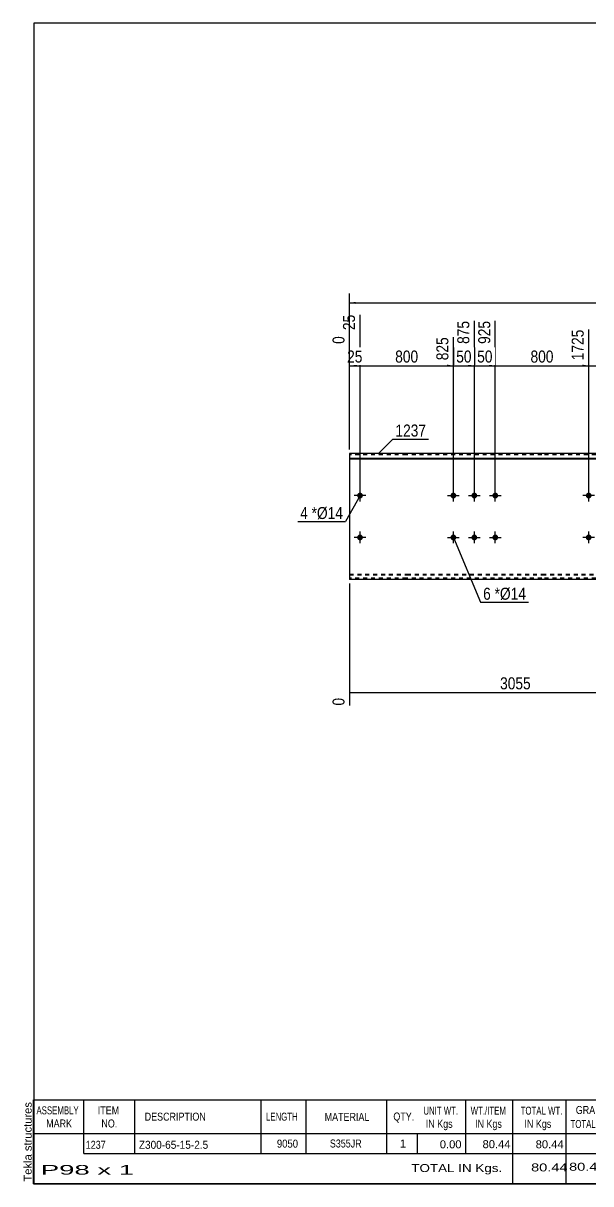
# Model space of a CAD drawing. Header units: millimetres. Extents: x -78 to 325, y -159 to 118.
# Drawn here: x -77.9 to 57.6, y -159.3 to 117.8 of the extents above; entities that cross this region are included whole.
import ezdxf

# ---------------------------------------------------------------- set-up
doc = ezdxf.new("R2010")
doc.units = ezdxf.units.MM
doc.linetypes.add('DXK_LINE_DOT1', pattern=[1.8814, 0.9407, -0.9407])
doc.styles.add('Arial', font='ARIAL.TTF', dxfattribs={"height": 0.2})
doc.styles.add('Arial Narrow', font='ARIALN.TTF', dxfattribs={"height": 0.2})

# ---------------------------------------------------------------- blocks, each defined once
blk = doc.blocks.new('Unknown-629107468-1704')
at = {"color": 5, "linetype": 'Continuous'}
for p, q in [((324.62, 117.75), (-75.38, 117.75)), ((-75.38, 117.75), (-75.38, -159.25)), ((324.62, -159.25), (324.62, 117.75)), ((-75.38, -159.25), (324.62, -159.25))]:
    blk.add_line(p, q, dxfattribs=at)
at = {"color": 174, "linetype": 'Continuous', "style": 'Arial'}
blk.add_text('Tekla structures', height=1.9102, rotation=90, dxfattribs=at).set_placement((-75.88, -158.75))
blk = doc.blocks.new('Bolt-629107468-1207 - 1201')
at = {"linetype": 'Continuous'}
for points in [[(1.8, -5, -1), (3.2, -5, -1)], [(56.39, -5, -1), (57.79, -5, -1)]]:
    blk.add_hatch(color=3, dxfattribs=at).paths.add_polyline_path(points)
at = {"color": 3, "linetype": 'Continuous'}
for p, q in [((3.9, -5), (1.1, -5)), ((2.5, -6.4), (2.5, -3.6)), ((58.49, -5), (55.69, -5)), ((57.09, -6.4), (57.09, -3.6))]:
    blk.add_line(p, q, dxfattribs=at)
blk = doc.blocks.new('Part-629107468-1204 - 1201')
at = {"color": 2, "linetype": 'Continuous'}
for p, q in [((0, 15), (0, -15)), ((13.6, 15), (0, 15)), ((0, 13.94), (13.6, 13.94)), ((45.89, 15), (13.7, 15)), ((13.7, 13.94), (45.89, 13.94)), ((68.18, 15), (45.99, 15)), ((45.99, 13.94), (68.18, 13.94)), ((100.08, 15), (68.28, 15)), ((68.28, 13.94), (100.08, 13.94)), ((131.98, 15), (100.18, 15)), ((100.18, 13.94), (131.98, 13.94)), ((178.93, 15), (132.08, 15)), ((132.08, 13.94), (178.93, 13.94)), ((210.83, 15), (179.03, 15)), ((179.03, 13.94), (210.83, 13.94)), ((244.53, 15), (210.93, 15)), ((210.93, 13.94), (244.53, 13.94)), ((244.53, 13.94), (244.53, 15)), ((244.53, -15), (244.53, 13.94)), ((0, 13.76), (13.6, 13.76)), ((13.7, 13.76), (45.89, 13.76)), ((45.99, 13.76), (68.18, 13.76)), ((68.28, 13.76), (100.08, 13.76)), ((100.18, 13.76), (131.98, 13.76)), ((132.08, 13.76), (178.93, 13.76)), ((179.03, 13.76), (210.83, 13.76)), ((210.93, 13.76), (244.53, 13.76)), ((13.6, -15), (0, -15)), ((45.89, -15), (13.7, -15)), ((68.18, -15), (45.99, -15)), ((100.08, -15), (68.28, -15)), ((131.98, -15), (100.18, -15)), ((178.93, -15), (132.08, -15)), ((210.83, -15), (179.03, -15)), ((244.53, -15), (210.93, -15))]:
    blk.add_line(p, q, dxfattribs=at)
at = {"color": 7, "linetype": 'DXK_LINE_DOT1'}
for p, q in [((13.6, 14.75), (0, 14.75)), ((45.89, 14.75), (13.7, 14.75)), ((68.18, 14.75), (45.99, 14.75)), ((100.08, 14.75), (68.28, 14.75)), ((131.98, 14.75), (100.18, 14.75)), ((178.93, 14.75), (132.08, 14.75)), ((210.83, 14.75), (179.03, 14.75)), ((244.53, 14.75), (210.93, 14.75)), ((0, -13.76), (13.6, -13.76)), ((13.7, -13.76), (45.89, -13.76)), ((45.99, -13.76), (68.18, -13.76)), ((68.28, -13.76), (100.08, -13.76)), ((100.18, -13.76), (131.98, -13.76)), ((132.08, -13.76), (178.93, -13.76)), ((179.03, -13.76), (210.83, -13.76)), ((210.93, -13.76), (244.53, -13.76)), ((0, -13.94), (13.6, -13.94)), ((13.6, -14.75), (0, -14.75)), ((13.7, -13.94), (45.89, -13.94)), ((45.89, -14.75), (13.7, -14.75)), ((45.99, -13.94), (68.18, -13.94)), ((68.18, -14.75), (45.99, -14.75)), ((68.28, -13.94), (100.08, -13.94)), ((100.08, -14.75), (68.28, -14.75)), ((100.18, -13.94), (131.98, -13.94)), ((131.98, -14.75), (100.18, -14.75)), ((132.08, -13.94), (178.93, -13.94)), ((178.93, -14.75), (132.08, -14.75)), ((179.03, -13.94), (210.83, -13.94)), ((210.83, -14.75), (179.03, -14.75)), ((210.93, -13.94), (244.53, -13.94)), ((244.53, -14.75), (210.93, -14.75))]:
    blk.add_line(p, q, dxfattribs=at)
blk = doc.blocks.new('Bolt-629107468-1206 - 1201')
at = {"linetype": 'Continuous'}
for points in [[(24.09, 5, -1), (25.49, 5, -1)], [(29.09, 5, -1), (30.49, 5, -1)], [(34.09, 5, -1), (35.49, 5, -1)], [(24.09, -5, -1), (25.49, -5, -1)], [(29.09, -5, -1), (30.49, -5, -1)], [(34.09, -5, -1), (35.49, -5, -1)]]:
    blk.add_hatch(color=3, dxfattribs=at).paths.add_polyline_path(points)
at = {"color": 3, "linetype": 'Continuous'}
for p, q in [((24.79, 3.6), (24.79, 6.4)), ((29.79, 3.6), (29.79, 6.4)), ((34.79, 3.6), (34.79, 6.4)), ((23.39, 5), (26.19, 5)), ((28.39, 5), (31.19, 5)), ((33.39, 5), (36.19, 5)), ((23.39, -5), (26.19, -5)), ((24.79, -6.4), (24.79, -3.6)), ((28.39, -5), (31.19, -5)), ((29.79, -6.4), (29.79, -3.6)), ((33.39, -5), (36.19, -5)), ((34.79, -6.4), (34.79, -3.6))]:
    blk.add_line(p, q, dxfattribs=at)
blk = doc.blocks.new('Bolt-629107468-1208 - 1201')
at = {"linetype": 'Continuous'}
for points in [[(1.8, 5, -1), (3.2, 5, -1)], [(56.39, 5, -1), (57.79, 5, -1)]]:
    blk.add_hatch(color=3, dxfattribs=at).paths.add_polyline_path(points)
at = {"color": 3, "linetype": 'Continuous'}
for p, q in [((2.5, 3.6), (2.5, 6.4)), ((57.09, 3.6), (57.09, 6.4)), ((3.9, 5), (1.1, 5)), ((58.49, 5), (55.69, 5))]:
    blk.add_line(p, q, dxfattribs=at)
blk = doc.blocks.new('StraightDimension-629107468-1296 - 1201')
at = {"linetype": 'Continuous'}
blk.add_hatch(color=7, dxfattribs=at).paths.add_polyline_path([(77.68, -41.75), (79.18, -42), (77.68, -42.25)])
at = {"color": 7, "linetype": 'Continuous'}
for p, q in [((79.18, -6), (79.18, -50.61)), ((0, -16), (0, -45.13)), ((0, -42), (79.18, -42))]:
    blk.add_line(p, q, dxfattribs=at)
at = {"color": 0}
blk.add_wipeout([(43.85, -41.85), (43.85, -37.65), (35.34, -37.65), (35.34, -41.85)], dxfattribs=at)
at = {"color": 0, "linetype": 'Continuous'}
for points in [[(-0.6, -42.7), (-4.8, -42.7), (-4.8, -45.73), (-0.6, -45.73)], [(78.58, -42.7), (74.38, -42.7), (74.38, -51.21), (78.58, -51.21)]]:
    blk.add_wipeout(points, dxfattribs=at)
at = {"color": 3, "style": 'Arial Narrow'}
blk.add_text('3055', height=2.863, dxfattribs=at).set_placement((35.94, -41.25))
at = {"color": 3, "linetype": 'Continuous', "style": 'Arial Narrow'}
for s, height, p in [('0', 2.86, (-1.2, -45.13)), ('3055', 2.863, (77.98, -50.61))]:
    blk.add_text(s, height=height, rotation=90.0002, dxfattribs=at).set_placement(p)
blk = doc.blocks.new('StraightDimension-629107468-1247 - 1201')
at = {"linetype": 'Continuous'}
blk.add_hatch(color=7, dxfattribs=at).paths.add_polyline_path([(141.28, 36.25), (142.78, 36), (141.28, 35.75)])
at = {"color": 7, "linetype": 'Continuous'}
for p, q in [((57.09, 6), (57.09, 44.61)), ((142.78, 6), (142.78, 44.61)), ((57.09, 36), (142.78, 36))]:
    blk.add_line(p, q, dxfattribs=at)
at = {"color": 0, "linetype": 'Continuous'}
blk.add_wipeout([(142.18, 45.21), (137.98, 45.21), (137.98, 36.7), (142.18, 36.7)], dxfattribs=at)
at = {"color": 0}
blk.add_wipeout([(104.19, 36.15), (104.19, 40.35), (95.68, 40.35), (95.68, 36.15)], dxfattribs=at)
at = {"color": 3, "linetype": 'Continuous', "style": 'Arial Narrow'}
blk.add_text('5263', height=2.863, rotation=90.0002, dxfattribs=at).set_placement((141.58, 37.3))
at = {"color": 3, "style": 'Arial Narrow'}
blk.add_text('3538', height=2.863, dxfattribs=at).set_placement((96.28, 36.75))
blk = doc.blocks.new('StraightDimension-629107468-1248 - 1201')
at = {"linetype": 'Continuous'}
blk.add_hatch(color=7, dxfattribs=at).paths.add_polyline_path([(55.59, 36.25), (57.09, 36), (55.59, 35.75)])
at = {"color": 7, "linetype": 'Continuous'}
for p, q in [((34.79, 6), (34.79, 46.68)), ((57.09, 6), (57.09, 44.61)), ((34.79, 36), (57.09, 36))]:
    blk.add_line(p, q, dxfattribs=at)
at = {"color": 0, "linetype": 'Continuous'}
blk.add_wipeout([(56.49, 45.21), (52.29, 45.21), (52.29, 36.7), (56.49, 36.7)], dxfattribs=at)
at = {"color": 0}
blk.add_wipeout([(49.28, 36.15), (49.28, 40.35), (42.6, 40.35), (42.6, 36.15)], dxfattribs=at)
at = {"color": 3, "linetype": 'Continuous', "style": 'Arial Narrow'}
blk.add_text('1725', height=2.863, rotation=90.0002, dxfattribs=at).set_placement((55.89, 37.3))
at = {"color": 3, "style": 'Arial Narrow'}
blk.add_text('800', height=2.863, dxfattribs=at).set_placement((43.2, 36.75))
blk = doc.blocks.new('StraightDimension-629107468-1249 - 1201')
at = {"linetype": 'Continuous'}
blk.add_hatch(color=7, dxfattribs=at).paths.add_polyline_path([(33.29, 36.25), (34.79, 36), (33.29, 35.75)])
at = {"color": 7, "linetype": 'Continuous'}
for p, q in [((29.79, 6), (29.79, 46.68)), ((34.79, 6), (34.79, 46.68)), ((29.79, 36), (34.79, 36))]:
    blk.add_line(p, q, dxfattribs=at)
at = {"color": 0}
blk.add_wipeout([(34.72, 36.15), (34.72, 40.35), (29.87, 40.35), (29.87, 36.15)], dxfattribs=at)
at = {"color": 0, "linetype": 'Continuous'}
blk.add_wipeout([(34.19, 47.28), (29.99, 47.28), (29.99, 40.6), (34.19, 40.6)], dxfattribs=at)
at = {"color": 3, "linetype": 'Continuous', "style": 'Arial Narrow'}
blk.add_text('925', height=2.863, rotation=90.0002, dxfattribs=at).set_placement((33.59, 41.2))
at = {"color": 3, "style": 'Arial Narrow'}
blk.add_text('50', height=2.863, dxfattribs=at).set_placement((30.47, 36.75))
blk = doc.blocks.new('StraightDimension-629107468-1250 - 1201')
at = {"linetype": 'Continuous'}
blk.add_hatch(color=7, dxfattribs=at).paths.add_polyline_path([(28.29, 36.25), (29.79, 36), (28.29, 35.75)])
at = {"color": 7, "linetype": 'Continuous'}
for p, q in [((29.79, 6), (29.79, 46.68)), ((24.79, 6), (24.79, 42.78)), ((24.79, 36), (29.79, 36))]:
    blk.add_line(p, q, dxfattribs=at)
at = {"color": 0}
blk.add_wipeout([(29.72, 36.15), (29.72, 40.35), (24.87, 40.35), (24.87, 36.15)], dxfattribs=at)
at = {"color": 0, "linetype": 'Continuous'}
blk.add_wipeout([(29.19, 47.28), (24.99, 47.28), (24.99, 40.6), (29.19, 40.6)], dxfattribs=at)
at = {"color": 3, "linetype": 'Continuous', "style": 'Arial Narrow'}
blk.add_text('875', height=2.863, rotation=90.0002, dxfattribs=at).set_placement((28.59, 41.2))
at = {"color": 3, "style": 'Arial Narrow'}
blk.add_text('50', height=2.863, dxfattribs=at).set_placement((25.47, 36.75))
blk = doc.blocks.new('StraightDimension-629107468-1251 - 1201')
at = {"linetype": 'Continuous'}
blk.add_hatch(color=7, dxfattribs=at).paths.add_polyline_path([(23.29, 36.25), (24.79, 36), (23.29, 35.75)])
at = {"color": 7, "linetype": 'Continuous'}
for p, q in [((2.5, 6), (2.5, 48.16)), ((24.79, 6), (24.79, 42.78)), ((2.5, 36), (24.79, 36))]:
    blk.add_line(p, q, dxfattribs=at)
at = {"color": 0, "linetype": 'Continuous'}
blk.add_wipeout([(24.19, 43.38), (19.99, 43.38), (19.99, 36.7), (24.19, 36.7)], dxfattribs=at)
at = {"color": 0}
blk.add_wipeout([(16.99, 36.15), (16.99, 40.35), (10.3, 40.35), (10.3, 36.15)], dxfattribs=at)
at = {"color": 3, "linetype": 'Continuous', "style": 'Arial Narrow'}
blk.add_text('825', height=2.863, rotation=90.0002, dxfattribs=at).set_placement((23.59, 37.3))
at = {"color": 3, "style": 'Arial Narrow'}
blk.add_text('800', height=2.863, dxfattribs=at).set_placement((10.9, 36.75))
blk = doc.blocks.new('StraightDimension-629107468-1252 - 1201')
at = {"linetype": 'Continuous'}
blk.add_hatch(color=7, dxfattribs=at).paths.add_polyline_path([(1, 36.25), (2.5, 36), (1, 35.75)])
at = {"color": 7, "linetype": 'Continuous'}
for p, q in [((2.5, 6), (2.5, 48.16)), ((0, 16), (0, 43.03)), ((0, 36), (2.5, 36))]:
    blk.add_line(p, q, dxfattribs=at)
at = {"color": 0, "linetype": 'Continuous'}
blk.add_wipeout([(1.9, 48.76), (-2.3, 48.76), (-2.3, 43.9), (1.9, 43.9)], dxfattribs=at)
at = {"color": 0}
blk.add_wipeout([(3.68, 36.15), (3.68, 40.35), (-1.18, 40.35), (-1.18, 36.15)], dxfattribs=at)
at = {"color": 0, "linetype": 'Continuous'}
blk.add_wipeout([(-0.6, 43.63), (-4.8, 43.63), (-4.8, 40.6), (-0.6, 40.6)], dxfattribs=at)
at = {"color": 3, "linetype": 'Continuous', "style": 'Arial Narrow'}
for s, height, p in [('25', 2.863, (1.3, 44.5)), ('0', 2.86, (-1.2, 41.2))]:
    blk.add_text(s, height=height, rotation=90.0002, dxfattribs=at).set_placement(p)
at = {"color": 3, "style": 'Arial Narrow'}
blk.add_text('25', height=2.863, dxfattribs=at).set_placement((-0.58, 36.75))
blk = doc.blocks.new('StraightDimension-629107468-1354 - 1201')
at = {"linetype": 'Continuous'}
for points in [[(1.5, 50.75), (0, 51), (1.5, 51.25)], [(243.03, 51.25), (244.53, 51), (243.03, 50.75)]]:
    blk.add_hatch(color=7, dxfattribs=at).paths.add_polyline_path(points)
at = {"color": 7, "linetype": 'Continuous'}
for p, q in [((0, 16), (0, 53.25)), ((244.53, 16), (244.53, 53.25)), ((0, 51), (244.53, 51))]:
    blk.add_line(p, q, dxfattribs=at)
at = {"color": 0}
blk.add_wipeout([(126.52, 51.15), (126.52, 55.35), (118.01, 55.35), (118.01, 51.15)], dxfattribs=at)
at = {"color": 3, "style": 'Arial Narrow'}
blk.add_text('9050', height=2.863, dxfattribs=at).set_placement((118.61, 51.75))
blk = doc.blocks.new('CBS_BOM-629107468-1753')
at = {"color": 7, "linetype": 'Continuous'}
for p, q in [((-75.41, -147.28), (-75.41, -139.28)), ((-75.41, -139.28), (79.51, -139.28)), ((-63.41, -147.28), (-63.41, -139.28)), ((-51.22, -147.28), (-51.22, -139.28)), ((-21.06, -147.28), (-21.06, -139.28)), ((-10.38, -147.28), (-10.38, -139.28)), ((8.94, -147.28), (8.94, -139.28)), ((27.74, -147.28), (27.74, -139.28)), ((38.95, -147.28), (38.95, -139.28)), ((51.74, -147.28), (51.74, -139.28)), ((63.49, -147.28), (63.49, -139.28)), ((79.51, -139.29), (79.5, -147.27)), ((-75.41, -147.28), (79.51, -147.28)), ((-75.41, -152.08), (-75.41, -147.28)), ((-63.41, -152.08), (-63.41, -147.28)), ((-51.22, -152.08), (-51.22, -147.28)), ((-21.06, -152.08), (-21.06, -147.28)), ((-10.38, -152.08), (-10.38, -147.28)), ((8.94, -152.08), (8.94, -147.28)), ((16.2, -152.08), (16.2, -147.28)), ((27.74, -152.08), (27.74, -147.28)), ((38.95, -152.08), (38.95, -147.28)), ((51.74, -152.08), (51.74, -147.28)), ((63.5, -152.08), (63.5, -147.28)), ((79.51, -147.28), (79.51, -152.08)), ((-75.41, -159.28), (-75.41, -152.1)), ((-63.41, -152.08), (79.51, -152.08)), ((38.95, -159.28), (38.95, -152.1)), ((51.74, -159.28), (51.74, -152.1)), ((63.54, -159.28), (63.54, -152.1)), ((79.51, -152.08), (79.51, -159.28)), ((-75.41, -159.28), (79.51, -159.28))]:
    blk.add_line(p, q, dxfattribs=at)
at = {"color": 3, "linetype": 'Continuous', "style": 'Arial'}
for s, height, width, p in [('ASSEMBLY', 1.91, 0.7, (-74.73, -142.71)), ('ITEM', 1.91, 0.8, (-60.09, -142.71)), ('UNIT WT.', 1.91, 0.7, (17.63, -142.78)), ('WT./ITEM', 1.91, 0.7, (28.92, -142.78)), ('TOTAL WT.', 1.91, 0.7, (40.85, -142.78)), ('GRAND', 1.91, 0.8, (54.01, -142.62)), ('ITEM TYPE', 1.91, 0.7, (67.65, -142.7)), ('MARK', 1.91, 0.8, (-72.41, -145.84)), ('NO.', 1.91, 0.8, (-59.23, -145.84)), ('DESCRIPTION', 1.9102, 0.8, (-48.9, -144.21)), ('LENGTH', 1.91, 0.7, (-19.95, -144.21)), ('MATERIAL', 1.91, 0.8, (-5.93, -144.26)), ('QTY.', 1.91, 0.8, (10.46, -144.18)), ('IN Kgs', 1.91, 0.8, (18.2, -145.92)), ('IN Kgs', 1.91, 0.8, (29.96, -145.92)), ('IN Kgs', 1.91, 0.8, (41.75, -145.92)), ('TOTAL WT.', 1.91, 0.7, (52.75, -145.96))]:
    blk.add_text(s, height=height, dxfattribs=dict(at, width=width)).set_placement(p)
at = {"color": 7, "linetype": 'Continuous', "style": 'Arial'}
for s, height, width, p in [('1237', 1.91, 0.8, (-62.96, -150.93)), ('Z300-65-15-2.5', 1.9102, 0.9, (-50.29, -150.93)), ('9050', 1.91, 0.85, (-17.34, -150.65)), ('S355JR', 1.91, 0.8, (-4.7, -150.62))]:
    blk.add_text(s, height=height, dxfattribs=dict(at, width=width)).set_placement(p)
for s, p in [('1', (12.03, -150.62)), ('0.00', (21.54, -150.81)), ('80.44', (31.75, -150.78)), ('80.44', (44.43, -150.81))]:
    blk.add_text(s, height=1.91, dxfattribs=at).set_placement(p)
at = {"color": 6, "linetype": 'Continuous', "style": 'Arial'}
for s, height, width, p in [('P98 x 1', 2.292, 2.05, (-73.69, -157.09)), ('TOTAL IN Kgs.', 1.9102, 1.2, (14.74, -156.48)), ('80.44', 1.91, 1.3, (43.34, -156.33)), ('80.44', 1.91, 1.3, (52.41, -156.17))]:
    blk.add_text(s, height=height, dxfattribs=dict(at, width=width)).set_placement(p)
blk.add_text('LIGHT_STEEL', height=1.4135, dxfattribs=at).set_placement((64.76, -155.83))
blk = doc.blocks.new('Mark-629107468-1357 - 1201')
at = {"color": 0}
blk.add_wipeout([(18.27, 19.09), (18.27, 22.09), (10.96, 22.09), (10.96, 19.09)], dxfattribs=at)
blk.add_wipeout([(18.27, 19.09), (18.27, 22.09), (10.96, 22.09), (10.96, 19.09)], dxfattribs=at)
at = {"color": 7, "linetype": 'Continuous'}
for p, q in [((6.82, 14.95), (10.36, 18.49)), ((10.36, 18.49), (18.87, 18.49))]:
    blk.add_line(p, q, dxfattribs=at)
at = {"color": 3, "style": 'Arial Narrow'}
blk.add_text('1237', height=2.863, dxfattribs=at).set_placement((10.96, 19.09))
blk = doc.blocks.new('MarkSet-629107468-1368 - 1201')
at = {"color": 0}
blk.add_wipeout([(-9.96, -0.6), (-9.96, 2.4), (-11.78, 2.4), (-11.78, -0.6)], dxfattribs=at)
blk.add_wipeout([(-9.96, -0.6), (-9.96, 2.4), (-11.78, 2.4), (-11.78, -0.6)], dxfattribs=at)
blk.add_wipeout([(-7.78, -0.6), (-7.78, 2.4), (-9.06, 2.4), (-9.06, -0.6)], dxfattribs=at)
blk.add_wipeout([(-7.78, -0.6), (-7.78, 2.4), (-9.06, 2.4), (-9.06, -0.6)], dxfattribs=at)
at = {"color": 3, "style": 'Arial Narrow'}
blk.add_text('4', height=2.86, dxfattribs=at).set_placement((-11.78, -0.6))
at = {"color": 0}
blk.add_wipeout([(-1.56, -0.6), (-1.56, 2.4), (-7.78, 2.4), (-7.78, -0.6)], dxfattribs=at)
blk.add_wipeout([(-1.56, -0.6), (-1.56, 2.4), (-7.78, 2.4), (-7.78, -0.6)], dxfattribs=at)
at = {"color": 7, "linetype": 'Continuous'}
for p in [(2.5, 5), (-12.38, -1.2)]:
    blk.add_line(p, (-0.96, -1.2), dxfattribs=at)
at = {"color": 3, "style": 'Arial Narrow'}
for s, height, p in [('*', 2.86, (-9.06, -0.6)), ('Ø14', 2.863, (-7.78, -0.6))]:
    blk.add_text(s, height=height, dxfattribs=at).set_placement(p)
blk = doc.blocks.new('Mark-629107468-1372 - 1201')
at = {"color": 0}
blk.add_wipeout([(33.72, -19.86), (33.72, -16.86), (31.89, -16.86), (31.89, -19.86)], dxfattribs=at)
blk.add_wipeout([(33.72, -19.86), (33.72, -16.86), (31.89, -16.86), (31.89, -19.86)], dxfattribs=at)
at = {"color": 7, "linetype": 'Continuous'}
blk.add_line((24.79, -5), (31.29, -20.46), dxfattribs=at)
at = {"color": 0}
blk.add_wipeout([(35.9, -19.86), (35.9, -16.86), (34.62, -16.86), (34.62, -19.86)], dxfattribs=at)
blk.add_wipeout([(35.9, -19.86), (35.9, -16.86), (34.62, -16.86), (34.62, -19.86)], dxfattribs=at)
at = {"color": 3, "style": 'Arial Narrow'}
blk.add_text('6', height=2.86, dxfattribs=at).set_placement((31.89, -19.86))
at = {"color": 0}
blk.add_wipeout([(42.11, -19.86), (42.11, -16.86), (35.9, -16.86), (35.9, -19.86)], dxfattribs=at)
blk.add_wipeout([(42.11, -19.86), (42.11, -16.86), (35.9, -16.86), (35.9, -19.86)], dxfattribs=at)
at = {"color": 7, "linetype": 'Continuous'}
blk.add_line((31.29, -20.46), (42.71, -20.46), dxfattribs=at)
at = {"color": 3, "style": 'Arial Narrow'}
for s, height, p in [('*', 2.86, (34.62, -19.86)), ('Ø14', 2.863, (35.9, -19.86))]:
    blk.add_text(s, height=height, dxfattribs=at).set_placement(p)

msp = doc.modelspace()

# ---------------------------------------------------------------- block references
for name in ['Unknown-629107468-1704', 'Part-629107468-1204 - 1201', 'Bolt-629107468-1208 - 1201', 'Bolt-629107468-1206 - 1201', 'Bolt-629107468-1207 - 1201', 'CBS_BOM-629107468-1753']:
    msp.add_blockref(name, (0, 0))

# ---------------------------------------------------------------- next in the draw order: block references
for name in ['StraightDimension-629107468-1247 - 1201', 'StraightDimension-629107468-1296 - 1201']:
    msp.add_blockref(name, (0, 0))

# ---------------------------------------------------------------- next in the draw order: block references
for name in ['StraightDimension-629107468-1248 - 1201', 'Mark-629107468-1372 - 1201']:
    msp.add_blockref(name, (0, 0))

# ---------------------------------------------------------------- next in the draw order: block references
msp.add_blockref('StraightDimension-629107468-1249 - 1201', (0, 0))

# ---------------------------------------------------------------- next in the draw order: block references
msp.add_blockref('StraightDimension-629107468-1250 - 1201', (0, 0))

# ---------------------------------------------------------------- next in the draw order: block references
msp.add_blockref('StraightDimension-629107468-1251 - 1201', (0, 0))

# ---------------------------------------------------------------- next in the draw order: block references
msp.add_blockref('StraightDimension-629107468-1252 - 1201', (0, 0))

# ---------------------------------------------------------------- next in the draw order: block references
for name in ['StraightDimension-629107468-1354 - 1201', 'MarkSet-629107468-1368 - 1201']:
    msp.add_blockref(name, (0, 0))

# ---------------------------------------------------------------- next in the draw order: block references
msp.add_blockref('Mark-629107468-1357 - 1201', (0, 0))

doc.saveas('drawing.dxf')
